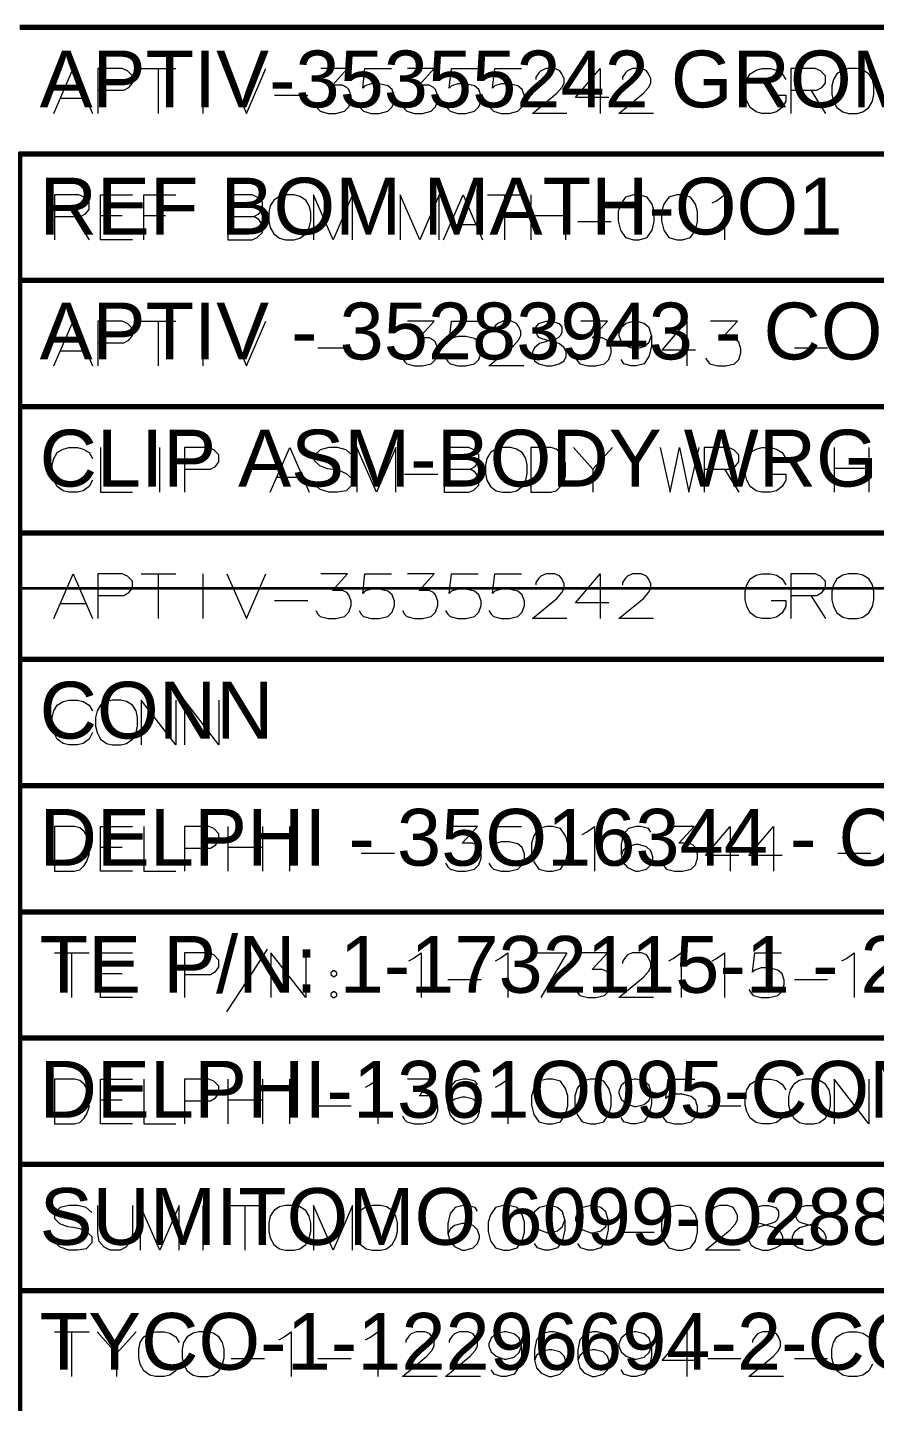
# Model space of a CAD drawing. Header units: millimetres. Extents: x 0 to 174, y 0 to 33.
# Drawn here: x 75.636 to 78.318, y 24.382 to 28.736 of the extents above; entities that cross this region are included whole.
import ezdxf

# ---------------------------------------------------------------- set-up
doc = ezdxf.new("R2010")
doc.units = ezdxf.units.MM
doc.layers.add('BOM_OCR_TEXT', color=7, linetype='Continuous')
doc.layers.add('BOM_ORIGINAL_OUTLINES', color=7, linetype='Continuous')
doc.layers.add('PDF_Geomertry', color=7, linetype='Continuous', true_color=0x405f80)
doc.styles.get("Standard").update_dxf_attribs({"font": 'arial.ttf'})

msp = doc.modelspace()

# ---------------------------------------------------------------- linework, layer by layer
at = {"layer": 'BOM_ORIGINAL_OUTLINES', "color": 18, "lineweight": 13, "true_color": 0x260000}
for points in [[(75.7185, 28.4636), (75.7803, 28.6053), (75.8419, 28.4636)], [(75.8579, 28.5367), (75.9403, 28.5367), (75.9562, 28.5458), (75.9676, 28.5596), (75.9676, 28.5825), (75.9517, 28.5985), (75.9357, 28.6053), (75.8579, 28.6053), (75.8579, 28.4636)], [(75.9951, 28.6053), (76.1049, 28.6053)], [(76.05, 28.4636), (76.05, 28.6053)], [(76.1917, 28.4636), (76.1917, 28.6053)], [(76.2672, 28.6053), (76.3289, 28.4636), (76.3906, 28.6053)], [(76.5483, 28.4888), (76.5551, 28.4774), (76.5621, 28.4704), (76.5872, 28.4636), (76.6124, 28.4636), (76.6397, 28.4704), (76.6535, 28.4842), (76.6603, 28.5047), (76.6603, 28.5185), (76.6535, 28.539), (76.6467, 28.5458), (76.6329, 28.5528), (76.601, 28.5528), (76.6489, 28.6053), (76.5643, 28.6053)], [(76.6854, 28.4888), (76.6924, 28.4774), (76.6992, 28.4704), (76.7243, 28.4636), (76.7494, 28.4636), (76.7769, 28.4704), (76.7907, 28.4842), (76.7975, 28.5047), (76.7975, 28.5185), (76.7907, 28.539), (76.7769, 28.5504), (76.7494, 28.5574), (76.7243, 28.5574), (76.7037, 28.5504), (76.6969, 28.5436), (76.7037, 28.6053), (76.7883, 28.6053)], [(76.8226, 28.4888), (76.8294, 28.4774), (76.8364, 28.4704), (76.8615, 28.4636), (76.8867, 28.4636), (76.914, 28.4704), (76.9278, 28.4842), (76.9346, 28.5047), (76.9346, 28.5185), (76.9278, 28.539), (76.921, 28.5458), (76.9072, 28.5528), (76.8753, 28.5528), (76.9232, 28.6053), (76.8386, 28.6053)], [(76.9597, 28.4888), (76.9667, 28.4774), (76.9735, 28.4704), (76.9986, 28.4636), (77.0237, 28.4636), (77.0512, 28.4704), (77.065, 28.4842), (77.0718, 28.5047), (77.0718, 28.5185), (77.065, 28.539), (77.0512, 28.5504), (77.0237, 28.5574), (76.9986, 28.5574), (76.9781, 28.5504), (76.9712, 28.5436), (76.9781, 28.6053), (77.0626, 28.6053)], [(77.0969, 28.4888), (77.1037, 28.4774), (77.1107, 28.4704), (77.1358, 28.4636), (77.161, 28.4636), (77.1883, 28.4704), (77.2021, 28.4842), (77.2089, 28.5047), (77.2089, 28.5185), (77.2021, 28.539), (77.1883, 28.5504), (77.161, 28.5574), (77.1358, 28.5574), (77.1153, 28.5504), (77.1083, 28.5436), (77.1153, 28.6053), (77.1999, 28.6053)], [(77.3439, 28.4636), (77.2342, 28.4636), (77.3118, 28.5276), (77.3278, 28.5458), (77.3347, 28.5596), (77.3347, 28.5733), (77.3278, 28.5893), (77.321, 28.5985), (77.305, 28.6053), (77.2775, 28.6053), (77.2615, 28.5985), (77.2547, 28.5917), (77.2456, 28.5779), (77.2456, 28.571)], [(77.4764, 28.5139), (77.3712, 28.5139), (77.449, 28.6053), (77.449, 28.5367), (77.449, 28.4636)], [(77.6182, 28.4636), (77.5085, 28.4636), (77.5861, 28.5276), (77.6021, 28.5458), (77.609, 28.5596), (77.609, 28.5733), (77.6021, 28.5893), (77.5953, 28.5985), (77.5793, 28.6053), (77.5518, 28.6053), (77.5358, 28.5985), (77.529, 28.5917), (77.5199, 28.5779), (77.5199, 28.571)], [(77.9907, 28.5207), (78.0365, 28.5207), (78.0365, 28.5025), (78.025, 28.4818), (78.0068, 28.4682), (77.9885, 28.4636), (77.961, 28.4636), (77.9428, 28.4682), (77.9244, 28.4818), (77.9131, 28.5025), (77.9085, 28.5231), (77.9085, 28.5504), (77.9131, 28.571), (77.9244, 28.5893), (77.9428, 28.6007), (77.961, 28.6053), (77.9885, 28.6053), (78.0068, 28.6007), (78.025, 28.5893), (78.0365, 28.571)], [(78.0525, 28.5367), (78.1347, 28.5367), (78.1507, 28.5458), (78.1622, 28.5596), (78.1622, 28.5825), (78.1462, 28.5985), (78.1301, 28.6053), (78.0525, 28.6053), (78.0525, 28.4636)], [(76.4181, 28.5207), (76.5232, 28.5207)], [(78.1165, 28.5367), (78.1622, 28.4636)], [(75.7392, 28.5115), (75.8214, 28.5115)], [(75.7208, 28.1365), (75.8031, 28.1365), (75.8192, 28.1457), (75.8306, 28.1593), (75.8306, 28.1822), (75.8146, 28.1982), (75.7985, 28.2051), (75.7208, 28.2051), (75.7208, 28.0633)], [(75.9676, 28.0633), (75.8671, 28.0633), (75.8671, 28.2051), (75.9676, 28.2051)], [(76.0043, 28.0633), (76.0043, 28.2051), (76.1049, 28.2051)], [(76.6649, 28.0633), (76.6649, 28.2051), (76.6032, 28.0633), (76.5415, 28.2051), (76.5415, 28.0633)], [(76.9392, 28.0633), (76.9392, 28.2051), (76.8775, 28.0633), (76.8158, 28.2051), (76.8158, 28.0633)], [(76.9529, 28.0633), (77.0147, 28.2051), (77.0764, 28.0633)], [(77.0924, 28.2051), (77.2021, 28.2051)], [(77.1472, 28.0633), (77.1472, 28.2051)], [(77.2296, 28.2051), (77.2296, 28.0633)], [(77.3393, 28.2051), (77.3393, 28.0633)], [(77.8033, 28.18), (77.8171, 28.1868), (77.8422, 28.2051), (77.8422, 28.0633)], [(75.7849, 28.1365), (75.8306, 28.0633)], [(75.9357, 28.1388), (75.8671, 28.1388)], [(76.0729, 28.1388), (76.0043, 28.1388)], [(76.2694, 28.1365), (76.3518, 28.1365)], [(77.3393, 28.1388), (77.2296, 28.1388)], [(76.9735, 28.1114), (77.0558, 28.1114)], [(77.3781, 28.1206), (77.4833, 28.1206)], [(75.7185, 27.6631), (75.7803, 27.8049), (75.8419, 27.6631)], [(75.8579, 27.7363), (75.9403, 27.7363), (75.9562, 27.7454), (75.9676, 27.7592), (75.9676, 27.7819), (75.9517, 27.7979), (75.9357, 27.8049), (75.8579, 27.8049), (75.8579, 27.6631)], [(75.9951, 27.8049), (76.1049, 27.8049)], [(76.05, 27.6631), (76.05, 27.8049)], [(76.1917, 27.6631), (76.1917, 27.8049)], [(76.2672, 27.8049), (76.3289, 27.6631), (76.3906, 27.8049)], [(76.8226, 27.6882), (76.8294, 27.6768), (76.8364, 27.67), (76.8615, 27.6631), (76.8867, 27.6631), (76.914, 27.67), (76.9278, 27.6837), (76.9346, 27.7043), (76.9346, 27.7179), (76.9278, 27.7386), (76.921, 27.7454), (76.9072, 27.7522), (76.8753, 27.7522), (76.9232, 27.8049), (76.8386, 27.8049)], [(76.9597, 27.6882), (76.9667, 27.6768), (76.9735, 27.67), (76.9986, 27.6631), (77.0237, 27.6631), (77.0512, 27.67), (77.065, 27.6837), (77.0718, 27.7043), (77.0718, 27.7179), (77.065, 27.7386), (77.0512, 27.75), (77.0237, 27.7568), (76.9986, 27.7568), (76.9781, 27.75), (76.9712, 27.7431), (76.9781, 27.8049), (77.0626, 27.8049)], [(77.2067, 27.6631), (77.0969, 27.6631), (77.1747, 27.7271), (77.1907, 27.7454), (77.1975, 27.7592), (77.1975, 27.7728), (77.1907, 27.7889), (77.1837, 27.7979), (77.1678, 27.8049), (77.1404, 27.8049), (77.1244, 27.7979), (77.1175, 27.7911), (77.1083, 27.7774), (77.1083, 27.7706)], [(77.3712, 27.6882), (77.3781, 27.6768), (77.385, 27.67), (77.4101, 27.6631), (77.4353, 27.6631), (77.4626, 27.67), (77.4764, 27.6837), (77.4833, 27.7043), (77.4833, 27.7179), (77.4764, 27.7386), (77.4696, 27.7454), (77.4558, 27.7522), (77.4239, 27.7522), (77.4718, 27.8049), (77.3872, 27.8049)], [(77.6112, 27.7592), (77.6044, 27.7843), (77.5885, 27.7979), (77.5633, 27.8049), (77.5564, 27.8049), (77.5312, 27.7979), (77.5153, 27.7843), (77.5085, 27.766), (77.5085, 27.7592), (77.5153, 27.7408), (77.5312, 27.7271), (77.5564, 27.7179), (77.5633, 27.7179), (77.5885, 27.7249), (77.6044, 27.7386), (77.6112, 27.7592), (77.6112, 27.7271), (77.6044, 27.6951), (77.5885, 27.67), (77.5633, 27.6631), (77.5472, 27.6631), (77.5244, 27.67), (77.5153, 27.6837)], [(77.7507, 27.7133), (77.6456, 27.7133), (77.7233, 27.8049), (77.7233, 27.7363), (77.7233, 27.6631)], [(77.7828, 27.6882), (77.7896, 27.6768), (77.7964, 27.67), (77.8215, 27.6631), (77.8468, 27.6631), (77.8742, 27.67), (77.8879, 27.6837), (77.8947, 27.7043), (77.8947, 27.7179), (77.8879, 27.7386), (77.881, 27.7454), (77.8674, 27.7522), (77.8353, 27.7522), (77.8833, 27.8049), (77.7987, 27.8049)], [(75.7392, 27.7111), (75.8214, 27.7111)], [(76.5551, 27.7203), (76.6603, 27.7203)], [(78.0639, 27.7203), (78.169, 27.7203)], [(75.8419, 27.3018), (75.8306, 27.2811), (75.8122, 27.2675), (75.794, 27.2629), (75.7665, 27.2629), (75.7482, 27.2675), (75.73, 27.2811), (75.7185, 27.3018), (75.714, 27.3224), (75.714, 27.3497), (75.7185, 27.3703), (75.73, 27.3886), (75.7482, 27.4), (75.7665, 27.4046), (75.794, 27.4046), (75.8122, 27.4), (75.8306, 27.3886), (75.8419, 27.3703)], [(75.8671, 27.4046), (75.8671, 27.2629), (75.9676, 27.2629)], [(76.0546, 27.2629), (76.0546, 27.4046)], [(76.1322, 27.336), (76.2146, 27.336), (76.2306, 27.3451), (76.2419, 27.3589), (76.2419, 27.3818), (76.226, 27.3978), (76.21, 27.4046), (76.1322, 27.4046), (76.1322, 27.2629)], [(76.4043, 27.2629), (76.466, 27.4046), (76.5278, 27.2629)], [(76.6626, 27.3818), (76.6443, 27.3978), (76.6169, 27.4046), (76.5894, 27.4046), (76.5621, 27.3978), (76.5437, 27.3794), (76.5437, 27.3635), (76.5597, 27.3475), (76.5849, 27.3383), (76.6032, 27.336), (76.6237, 27.3315), (76.6443, 27.3224), (76.6626, 27.3063), (76.6626, 27.2857), (76.6443, 27.2675), (76.6169, 27.2629), (76.5894, 27.2629), (76.5621, 27.2721), (76.5437, 27.2881)], [(76.8021, 27.2629), (76.8021, 27.4046), (76.7403, 27.2629), (76.6786, 27.4046), (76.6786, 27.2629)], [(77.2912, 27.2629), (77.3096, 27.2675), (77.3232, 27.2811), (77.3324, 27.2949), (77.3393, 27.3154), (77.3393, 27.3543), (77.3324, 27.3749), (77.3232, 27.3886), (77.3096, 27.4), (77.2935, 27.4046), (77.2296, 27.4046), (77.2296, 27.2629), (77.2935, 27.2629)], [(77.3644, 27.4046), (77.4261, 27.336), (77.4878, 27.4046)], [(77.6387, 27.4046), (77.6707, 27.2629), (77.7004, 27.4046), (77.7301, 27.2629), (77.7622, 27.4046)], [(77.7782, 27.336), (77.8604, 27.336), (77.8764, 27.3451), (77.8879, 27.3589), (77.8879, 27.3818), (77.8719, 27.3978), (77.8558, 27.4046), (77.7782, 27.4046), (77.7782, 27.2629)], [(77.9907, 27.32), (78.0365, 27.32), (78.0365, 27.3018), (78.025, 27.2811), (78.0068, 27.2675), (77.9885, 27.2629), (77.961, 27.2629), (77.9428, 27.2675), (77.9244, 27.2811), (77.9131, 27.3018), (77.9085, 27.3224), (77.9085, 27.3497), (77.9131, 27.3703), (77.9244, 27.3886), (77.9428, 27.4), (77.961, 27.4046), (77.9885, 27.4046), (78.0068, 27.4), (78.025, 27.3886), (78.0365, 27.3703)], [(78.1896, 27.4046), (78.1896, 27.2629)], [(78.2993, 27.4046), (78.2993, 27.2629)], [(76.4249, 27.3108), (76.5072, 27.3108)], [(76.8294, 27.32), (76.9346, 27.32)], [(76.9553, 27.336), (77.0375, 27.336)], [(77.4261, 27.336), (77.4261, 27.2629)], [(77.8422, 27.336), (77.8879, 27.2629)], [(78.2993, 27.3383), (78.1896, 27.3383)], [(75.8419, 26.5013), (75.8306, 26.4807), (75.8122, 26.4669), (75.794, 26.4624), (75.7665, 26.4624), (75.7482, 26.4669), (75.73, 26.4807), (75.7185, 26.5013), (75.714, 26.5218), (75.714, 26.5493), (75.7185, 26.5699), (75.73, 26.5882), (75.7482, 26.5996), (75.7665, 26.6042), (75.794, 26.6042), (75.8122, 26.5996), (75.8306, 26.5882), (75.8419, 26.5699)], [(76.1049, 26.6042), (76.1049, 26.4624), (75.9951, 26.6042), (75.9951, 26.4624)], [(76.2419, 26.6042), (76.2419, 26.4624), (76.1322, 26.6042), (76.1322, 26.4624)], [(75.7825, 26.0622), (75.8008, 26.0668), (75.8146, 26.0804), (75.8237, 26.0942), (75.8306, 26.1147), (75.8306, 26.1536), (75.8237, 26.1742), (75.8146, 26.1879), (75.8008, 26.1993), (75.7849, 26.2039), (75.7208, 26.2039), (75.7208, 26.0622), (75.7849, 26.0622)], [(75.9676, 26.0622), (75.8671, 26.0622), (75.8671, 26.2039), (75.9676, 26.2039)], [(76.0043, 26.2039), (76.0043, 26.0622), (76.1049, 26.0622)], [(76.1322, 26.1353), (76.2146, 26.1353), (76.2306, 26.1444), (76.2419, 26.1582), (76.2419, 26.1811), (76.226, 26.1971), (76.21, 26.2039), (76.1322, 26.2039), (76.1322, 26.0622)], [(76.2694, 26.2039), (76.2694, 26.0622)], [(76.3792, 26.2039), (76.3792, 26.0622)], [(76.466, 26.0622), (76.466, 26.2039)], [(76.9597, 26.0874), (76.9667, 26.0758), (76.9735, 26.069), (76.9986, 26.0622), (77.0237, 26.0622), (77.0512, 26.069), (77.065, 26.0828), (77.0718, 26.1033), (77.0718, 26.1171), (77.065, 26.1376), (77.0581, 26.1444), (77.0444, 26.1514), (77.0124, 26.1514), (77.0604, 26.2039), (76.9758, 26.2039)], [(77.0969, 26.0874), (77.1037, 26.0758), (77.1107, 26.069), (77.1358, 26.0622), (77.161, 26.0622), (77.1883, 26.069), (77.2021, 26.0828), (77.2089, 26.1033), (77.2089, 26.1171), (77.2021, 26.1376), (77.1883, 26.149), (77.161, 26.1558), (77.1358, 26.1558), (77.1153, 26.149), (77.1083, 26.1422), (77.1153, 26.2039), (77.1999, 26.2039)], [(77.3918, 26.1788), (77.4056, 26.1856), (77.4307, 26.2039), (77.4307, 26.0622)], [(77.609, 26.1856), (77.6021, 26.1971), (77.5769, 26.2039), (77.5633, 26.2039), (77.5382, 26.1971), (77.5221, 26.1788), (77.5153, 26.1468), (77.5153, 26.1147), (77.5221, 26.0896), (77.5358, 26.0736), (77.561, 26.0622), (77.5701, 26.0622), (77.5953, 26.069), (77.609, 26.0828), (77.6158, 26.101), (77.6158, 26.1079), (77.609, 26.1263), (77.5953, 26.1399), (77.5701, 26.1468), (77.561, 26.1468), (77.5358, 26.1399), (77.5221, 26.1285), (77.5153, 26.1125)], [(77.6456, 26.0874), (77.6525, 26.0758), (77.6593, 26.069), (77.6844, 26.0622), (77.7096, 26.0622), (77.7369, 26.069), (77.7507, 26.0828), (77.7576, 26.1033), (77.7576, 26.1171), (77.7507, 26.1376), (77.7439, 26.1444), (77.7301, 26.1514), (77.6982, 26.1514), (77.7461, 26.2039), (77.6615, 26.2039)], [(77.8879, 26.1125), (77.7828, 26.1125), (77.8604, 26.2039), (77.8604, 26.1353), (77.8604, 26.0622)], [(78.025, 26.1125), (77.9199, 26.1125), (77.9976, 26.2039), (77.9976, 26.1353), (77.9976, 26.0622)], [(75.9357, 26.1376), (75.8671, 26.1376)], [(76.3792, 26.1376), (76.2694, 26.1376)], [(76.6924, 26.1193), (76.7975, 26.1193)], [(78.2011, 26.1193), (78.3062, 26.1193)], [(75.7208, 25.8036), (75.8306, 25.8036)], [(75.7757, 25.6619), (75.7757, 25.8036)], [(75.9676, 25.6619), (75.8671, 25.6619), (75.8671, 25.8036), (75.9676, 25.8036)], [(76.1322, 25.7351), (76.2146, 25.7351), (76.2306, 25.7443), (76.2419, 25.7579), (76.2419, 25.7808), (76.226, 25.7968), (76.21, 25.8036), (76.1322, 25.8036), (76.1322, 25.6619)], [(76.2672, 25.6163), (76.3311, 25.7146), (76.3951, 25.8151)], [(76.5164, 25.8036), (76.5164, 25.6619), (76.4065, 25.8036), (76.4065, 25.6619)], [(76.8432, 25.7785), (76.8569, 25.7854), (76.8821, 25.8036), (76.8821, 25.6619)], [(77.1175, 25.7785), (77.1312, 25.7854), (77.1564, 25.8036), (77.1564, 25.6619)], [(77.2342, 25.8036), (77.3439, 25.8036), (77.2615, 25.6619)], [(77.3712, 25.6871), (77.3781, 25.6757), (77.385, 25.6688), (77.4101, 25.6619), (77.4353, 25.6619), (77.4626, 25.6688), (77.4764, 25.6825), (77.4833, 25.7031), (77.4833, 25.7168), (77.4764, 25.7374), (77.4696, 25.7443), (77.4558, 25.7511), (77.4239, 25.7511), (77.4718, 25.8036), (77.3872, 25.8036)], [(77.6182, 25.6619), (77.5085, 25.6619), (77.5861, 25.726), (77.6021, 25.7443), (77.609, 25.7579), (77.609, 25.7717), (77.6021, 25.7876), (77.5953, 25.7968), (77.5793, 25.8036), (77.5518, 25.8036), (77.5358, 25.7968), (77.529, 25.79), (77.5199, 25.7763), (77.5199, 25.7694)], [(77.6661, 25.7785), (77.6799, 25.7854), (77.705, 25.8036), (77.705, 25.6619)], [(77.8033, 25.7785), (77.8171, 25.7854), (77.8422, 25.8036), (77.8422, 25.6619)], [(77.9199, 25.6871), (77.9268, 25.6757), (77.9336, 25.6688), (77.9587, 25.6619), (77.9839, 25.6619), (78.0114, 25.6688), (78.025, 25.6825), (78.0319, 25.7031), (78.0319, 25.7168), (78.025, 25.7374), (78.0114, 25.7488), (77.9839, 25.7557), (77.9587, 25.7557), (77.9382, 25.7488), (77.9314, 25.7419), (77.9382, 25.8036), (78.0228, 25.8036)], [(78.2147, 25.7785), (78.2285, 25.7854), (78.2536, 25.8036), (78.2536, 25.6619)], [(75.9357, 25.7374), (75.8671, 25.7374)], [(76.9667, 25.719), (77.0718, 25.719)], [(78.0639, 25.719), (78.169, 25.719)], [(75.7825, 25.2617), (75.8008, 25.2663), (75.8146, 25.28), (75.8237, 25.2938), (75.8306, 25.3143), (75.8306, 25.3532), (75.8237, 25.3738), (75.8146, 25.3875), (75.8008, 25.3989), (75.7849, 25.4035), (75.7208, 25.4035), (75.7208, 25.2617), (75.7849, 25.2617)], [(75.9676, 25.2617), (75.8671, 25.2617), (75.8671, 25.4035), (75.9676, 25.4035)], [(76.0043, 25.4035), (76.0043, 25.2617), (76.1049, 25.2617)], [(76.1322, 25.3349), (76.2146, 25.3349), (76.2306, 25.344), (76.2419, 25.3578), (76.2419, 25.3806), (76.226, 25.3965), (76.21, 25.4035), (76.1322, 25.4035), (76.1322, 25.2617)], [(76.2694, 25.4035), (76.2694, 25.2617)], [(76.3792, 25.4035), (76.3792, 25.2617)], [(76.466, 25.2617), (76.466, 25.4035)], [(76.7061, 25.3783), (76.7197, 25.3851), (76.7449, 25.4035), (76.7449, 25.2617)], [(76.8226, 25.2868), (76.8294, 25.2754), (76.8364, 25.2686), (76.8615, 25.2617), (76.8867, 25.2617), (76.914, 25.2686), (76.9278, 25.2822), (76.9346, 25.3029), (76.9346, 25.3165), (76.9278, 25.3371), (76.921, 25.344), (76.9072, 25.3508), (76.8753, 25.3508), (76.9232, 25.4035), (76.8386, 25.4035)], [(77.0604, 25.3851), (77.0535, 25.3965), (77.0283, 25.4035), (77.0147, 25.4035), (76.9896, 25.3965), (76.9735, 25.3783), (76.9667, 25.3463), (76.9667, 25.3143), (76.9735, 25.2892), (76.9872, 25.2732), (77.0124, 25.2617), (77.0215, 25.2617), (77.0467, 25.2686), (77.0604, 25.2822), (77.0672, 25.3006), (77.0672, 25.3074), (77.0604, 25.3257), (77.0467, 25.3394), (77.0215, 25.3463), (77.0124, 25.3463), (76.9872, 25.3394), (76.9735, 25.3281), (76.9667, 25.3119)], [(77.1175, 25.3783), (77.1312, 25.3851), (77.1564, 25.4035), (77.1564, 25.2617)], [(77.6112, 25.3578), (77.6044, 25.3829), (77.5885, 25.3965), (77.5633, 25.4035), (77.5564, 25.4035), (77.5312, 25.3965), (77.5153, 25.3829), (77.5085, 25.3646), (77.5085, 25.3578), (77.5153, 25.3394), (77.5312, 25.3257), (77.5564, 25.3165), (77.5633, 25.3165), (77.5885, 25.3235), (77.6044, 25.3371), (77.6112, 25.3578), (77.6112, 25.3257), (77.6044, 25.2938), (77.5885, 25.2686), (77.5633, 25.2617), (77.5472, 25.2617), (77.5244, 25.2686), (77.5153, 25.2822)], [(77.6456, 25.2868), (77.6525, 25.2754), (77.6593, 25.2686), (77.6844, 25.2617), (77.7096, 25.2617), (77.7369, 25.2686), (77.7507, 25.2822), (77.7576, 25.3029), (77.7576, 25.3165), (77.7507, 25.3371), (77.7369, 25.3486), (77.7096, 25.3554), (77.6844, 25.3554), (77.6639, 25.3486), (77.6569, 25.3417), (77.6639, 25.4035), (77.7485, 25.4035)], [(78.0365, 25.3006), (78.025, 25.28), (78.0068, 25.2663), (77.9885, 25.2617), (77.961, 25.2617), (77.9428, 25.2663), (77.9244, 25.28), (77.9131, 25.3006), (77.9085, 25.3211), (77.9085, 25.3486), (77.9131, 25.3692), (77.9244, 25.3875), (77.9428, 25.3989), (77.961, 25.4035), (77.9885, 25.4035), (78.0068, 25.3989), (78.025, 25.3875), (78.0365, 25.3692)], [(78.2993, 25.4035), (78.2993, 25.2617), (78.1896, 25.4035), (78.1896, 25.2617)], [(75.9357, 25.3371), (75.8671, 25.3371)], [(76.3792, 25.3371), (76.2694, 25.3371)], [(76.5551, 25.3189), (76.6603, 25.3189)], [(77.7896, 25.3189), (77.8947, 25.3189)], [(75.8397, 24.9803), (75.8214, 24.9964), (75.794, 25.0032), (75.7665, 25.0032), (75.7392, 24.9964), (75.7208, 24.9781), (75.7208, 24.9621), (75.7368, 24.9461), (75.7619, 24.9369), (75.7803, 24.9346), (75.8008, 24.93), (75.8214, 24.921), (75.8397, 24.9049), (75.8397, 24.8843), (75.8214, 24.8661), (75.794, 24.8615), (75.7665, 24.8615), (75.7392, 24.8706), (75.7208, 24.8867)], [(75.9676, 25.0032), (75.9676, 24.914), (75.9632, 24.8889), (75.9471, 24.8706), (75.9289, 24.8615), (75.8968, 24.8615), (75.8786, 24.8706), (75.8625, 24.8889), (75.8579, 24.914), (75.8579, 25.0032)], [(76.1162, 24.8615), (76.1162, 25.0032), (76.0546, 24.8615), (75.9928, 25.0032), (75.9928, 24.8615)], [(76.1917, 24.8615), (76.1917, 25.0032)], [(76.2694, 25.0032), (76.3792, 25.0032)], [(76.3243, 24.8615), (76.3243, 25.0032)], [(76.6649, 24.8615), (76.6649, 25.0032), (76.6032, 24.8615), (76.5415, 25.0032), (76.5415, 24.8615)], [(77.0604, 24.9849), (77.0535, 24.9964), (77.0283, 25.0032), (77.0147, 25.0032), (76.9896, 24.9964), (76.9735, 24.9781), (76.9667, 24.9461), (76.9667, 24.914), (76.9735, 24.8889), (76.9872, 24.8729), (77.0124, 24.8615), (77.0215, 24.8615), (77.0467, 24.8683), (77.0604, 24.8821), (77.0672, 24.9003), (77.0672, 24.9072), (77.0604, 24.9254), (77.0467, 24.9392), (77.0215, 24.9461), (77.0124, 24.9461), (76.9872, 24.9392), (76.9735, 24.9278), (76.9667, 24.9118)], [(77.3369, 24.9575), (77.3301, 24.9826), (77.3142, 24.9964), (77.289, 25.0032), (77.2821, 25.0032), (77.2569, 24.9964), (77.241, 24.9826), (77.2342, 24.9643), (77.2342, 24.9575), (77.241, 24.9392), (77.2569, 24.9254), (77.2821, 24.9164), (77.289, 24.9164), (77.3142, 24.9232), (77.3301, 24.9369), (77.3369, 24.9575), (77.3369, 24.9254), (77.3301, 24.8935), (77.3142, 24.8683), (77.289, 24.8615), (77.2729, 24.8615), (77.2501, 24.8683), (77.241, 24.8821)], [(77.4742, 24.9575), (77.4672, 24.9826), (77.4512, 24.9964), (77.4261, 25.0032), (77.4193, 25.0032), (77.3942, 24.9964), (77.3781, 24.9826), (77.3712, 24.9643), (77.3712, 24.9575), (77.3781, 24.9392), (77.3942, 24.9254), (77.4193, 24.9164), (77.4261, 24.9164), (77.4512, 24.9232), (77.4672, 24.9369), (77.4742, 24.9575), (77.4742, 24.9254), (77.4672, 24.8935), (77.4512, 24.8683), (77.4261, 24.8615), (77.4101, 24.8615), (77.3872, 24.8683), (77.3781, 24.8821)], [(77.8925, 24.8615), (77.7828, 24.8615), (77.8604, 24.9254), (77.8764, 24.9438), (77.8833, 24.9575), (77.8833, 24.9713), (77.8764, 24.9872), (77.8696, 24.9964), (77.8536, 25.0032), (77.8261, 25.0032), (77.8101, 24.9964), (77.8033, 24.9894), (77.7942, 24.9758), (77.7942, 24.9689)], [(77.5153, 24.9186), (77.6204, 24.9186)], [(75.7208, 24.6029), (75.8306, 24.6029)], [(75.7757, 24.4613), (75.7757, 24.6029)], [(75.8557, 24.6029), (75.9174, 24.5344), (75.9792, 24.6029)], [(76.1162, 24.5001), (76.1049, 24.4796), (76.0865, 24.4658), (76.0683, 24.4613), (76.0408, 24.4613), (76.0225, 24.4658), (76.0043, 24.4796), (75.9928, 24.5001), (75.9883, 24.5207), (75.9883, 24.5481), (75.9928, 24.5686), (76.0043, 24.5869), (76.0225, 24.5983), (76.0408, 24.6029), (76.0683, 24.6029), (76.0865, 24.5983), (76.1049, 24.5869), (76.1162, 24.5686)], [(76.4318, 24.5778), (76.4454, 24.5847), (76.4706, 24.6029), (76.4706, 24.4613)], [(76.7061, 24.5778), (76.7197, 24.5847), (76.7449, 24.6029), (76.7449, 24.4613)], [(76.9324, 24.4613), (76.8226, 24.4613), (76.9004, 24.5253), (76.9164, 24.5435), (76.9232, 24.5572), (76.9232, 24.571), (76.9164, 24.5869), (76.9094, 24.5961), (76.8935, 24.6029), (76.8661, 24.6029), (76.8501, 24.5961), (76.8432, 24.5893), (76.834, 24.5756), (76.834, 24.5686)], [(77.0696, 24.4613), (76.9597, 24.4613), (77.0375, 24.5253), (77.0535, 24.5435), (77.0604, 24.5572), (77.0604, 24.571), (77.0535, 24.5869), (77.0467, 24.5961), (77.0307, 24.6029), (77.0032, 24.6029), (76.9872, 24.5961), (76.9804, 24.5893), (76.9712, 24.5756), (76.9712, 24.5686)], [(77.1999, 24.5572), (77.1929, 24.5824), (77.1769, 24.5961), (77.1518, 24.6029), (77.145, 24.6029), (77.1199, 24.5961), (77.1037, 24.5824), (77.0969, 24.5642), (77.0969, 24.5572), (77.1037, 24.5389), (77.1199, 24.5253), (77.145, 24.5161), (77.1518, 24.5161), (77.1769, 24.5229), (77.1929, 24.5367), (77.1999, 24.5572), (77.1999, 24.5253), (77.1929, 24.4932), (77.1769, 24.4681), (77.1518, 24.4613), (77.1358, 24.4613), (77.1129, 24.4681), (77.1037, 24.4818)], [(77.3347, 24.5847), (77.3278, 24.5961), (77.3026, 24.6029), (77.289, 24.6029), (77.2639, 24.5961), (77.2478, 24.5778), (77.241, 24.5458), (77.241, 24.5138), (77.2478, 24.4886), (77.2615, 24.4726), (77.2867, 24.4613), (77.2958, 24.4613), (77.321, 24.4681), (77.3347, 24.4818), (77.3415, 24.5001), (77.3415, 24.5069), (77.3347, 24.5253), (77.321, 24.5389), (77.2958, 24.5458), (77.2867, 24.5458), (77.2615, 24.5389), (77.2478, 24.5275), (77.241, 24.5115)], [(77.4718, 24.5847), (77.465, 24.5961), (77.4399, 24.6029), (77.4261, 24.6029), (77.401, 24.5961), (77.385, 24.5778), (77.3781, 24.5458), (77.3781, 24.5138), (77.385, 24.4886), (77.3987, 24.4726), (77.4239, 24.4613), (77.4329, 24.4613), (77.4582, 24.4681), (77.4718, 24.4818), (77.4787, 24.5001), (77.4787, 24.5069), (77.4718, 24.5253), (77.4582, 24.5389), (77.4329, 24.5458), (77.4239, 24.5458), (77.3987, 24.5389), (77.385, 24.5275), (77.3781, 24.5115)], [(77.6112, 24.5572), (77.6044, 24.5824), (77.5885, 24.5961), (77.5633, 24.6029), (77.5564, 24.6029), (77.5312, 24.5961), (77.5153, 24.5824), (77.5085, 24.5642), (77.5085, 24.5572), (77.5153, 24.5389), (77.5312, 24.5253), (77.5564, 24.5161), (77.5633, 24.5161), (77.5885, 24.5229), (77.6044, 24.5367), (77.6112, 24.5572), (77.6112, 24.5253), (77.6044, 24.4932), (77.5885, 24.4681), (77.5633, 24.4613), (77.5472, 24.4613), (77.5244, 24.4681), (77.5153, 24.4818)], [(77.7507, 24.5115), (77.6456, 24.5115), (77.7233, 24.6029), (77.7233, 24.5344), (77.7233, 24.4613)], [(78.0296, 24.4613), (77.9199, 24.4613), (77.9976, 24.5253), (78.0136, 24.5435), (78.0204, 24.5572), (78.0204, 24.571), (78.0136, 24.5869), (78.0068, 24.5961), (77.9907, 24.6029), (77.9633, 24.6029), (77.9474, 24.5961), (77.9404, 24.5893), (77.9314, 24.5756), (77.9314, 24.5686)], [(78.3108, 24.5001), (78.2993, 24.4796), (78.2811, 24.4658), (78.2628, 24.4613), (78.2353, 24.4613), (78.2171, 24.4658), (78.1987, 24.4796), (78.1874, 24.5001), (78.1828, 24.5207), (78.1828, 24.5481), (78.1874, 24.5686), (78.1987, 24.5869), (78.2171, 24.5983), (78.2353, 24.6029), (78.2628, 24.6029), (78.2811, 24.5983), (78.2993, 24.5869), (78.3108, 24.5686)], [(75.9174, 24.5344), (75.9174, 24.4613)], [(76.2808, 24.5183), (76.386, 24.5183)], [(76.5551, 24.5183), (76.6603, 24.5183)], [(77.7896, 24.5183), (77.8947, 24.5183)], [(78.0639, 24.5183), (78.169, 24.5183)]]:
    msp.add_lwpolyline(points, dxfattribs=at)
for points in [[(78.2353, 28.6053), (78.2171, 28.6007), (78.1987, 28.5893), (78.1874, 28.571), (78.1828, 28.5504), (78.1828, 28.5231), (78.1874, 28.5025), (78.1987, 28.4818), (78.2171, 28.4682), (78.2353, 28.4636), (78.2628, 28.4636), (78.2811, 28.4682), (78.2993, 28.4818), (78.3108, 28.5025), (78.3154, 28.5231), (78.3154, 28.5504), (78.3108, 28.571), (78.2993, 28.5893), (78.2811, 28.6007), (78.2628, 28.6053), (78.2353, 28.6053)], [(76.3472, 28.0633), (76.3632, 28.0701), (76.3792, 28.0863), (76.3792, 28.109), (76.3678, 28.1274), (76.3518, 28.1365), (76.3678, 28.1457), (76.3792, 28.1593), (76.3792, 28.1822), (76.3632, 28.1982), (76.3472, 28.2051), (76.2694, 28.2051), (76.2694, 28.0633)], [(76.4524, 28.2051), (76.434, 28.2006), (76.4157, 28.189), (76.4043, 28.1708), (76.3997, 28.1503), (76.3997, 28.1228), (76.4043, 28.1022), (76.4157, 28.0817), (76.434, 28.0679), (76.4524, 28.0633), (76.4797, 28.0633), (76.4981, 28.0679), (76.5164, 28.0817), (76.5278, 28.1022), (76.5324, 28.1228), (76.5324, 28.1503), (76.5278, 28.1708), (76.5164, 28.189), (76.4981, 28.2006), (76.4797, 28.2051), (76.4524, 28.2051)], [(77.5542, 28.2051), (77.529, 28.1982), (77.5131, 28.1754), (77.5061, 28.1525), (77.5061, 28.1228), (77.5131, 28.0931), (77.529, 28.0701), (77.5542, 28.0633), (77.5724, 28.0633), (77.5976, 28.0701), (77.6136, 28.0931), (77.6204, 28.1206), (77.6204, 28.1525), (77.6136, 28.1754), (77.5976, 28.1982), (77.5724, 28.2051), (77.5542, 28.2051)], [(77.6913, 28.2051), (77.6661, 28.1982), (77.6501, 28.1754), (77.6433, 28.1525), (77.6433, 28.1228), (77.6501, 28.0931), (77.6661, 28.0701), (77.6913, 28.0633), (77.7096, 28.0633), (77.7347, 28.0701), (77.7507, 28.0931), (77.7576, 28.1206), (77.7576, 28.1525), (77.7507, 28.1754), (77.7347, 28.1982), (77.7096, 28.2051), (77.6913, 28.2051)], [(77.3187, 27.734), (77.2683, 27.7476), (77.2569, 27.7522), (77.2501, 27.7592), (77.2456, 27.7706), (77.2456, 27.7865), (77.2547, 27.7979), (77.2775, 27.8049), (77.2958, 27.8049), (77.3187, 27.7979), (77.3278, 27.7865), (77.3278, 27.7706), (77.3232, 27.7592), (77.3164, 27.7522), (77.305, 27.7476), (77.2569, 27.734), (77.241, 27.7203), (77.2342, 27.7065), (77.2342, 27.6928), (77.241, 27.6792), (77.2547, 27.67), (77.2775, 27.6631), (77.2958, 27.6631), (77.3187, 27.67), (77.3347, 27.6792), (77.3415, 27.6928), (77.3415, 27.7065), (77.3347, 27.7203)], [(77.0329, 27.2629), (77.0489, 27.2697), (77.065, 27.2857), (77.065, 27.3086), (77.0535, 27.3269), (77.0375, 27.336), (77.0535, 27.3451), (77.065, 27.3589), (77.065, 27.3818), (77.0489, 27.3978), (77.0329, 27.4046), (76.9553, 27.4046), (76.9553, 27.2629)], [(77.1381, 27.4046), (77.1199, 27.4), (77.1015, 27.3886), (77.0901, 27.3703), (77.0856, 27.3497), (77.0856, 27.3224), (77.0901, 27.3018), (77.1015, 27.2811), (77.1199, 27.2675), (77.1381, 27.2629), (77.1656, 27.2629), (77.1837, 27.2675), (77.2021, 27.2811), (77.2135, 27.3018), (77.2181, 27.3224), (77.2181, 27.3497), (77.2135, 27.3703), (77.2021, 27.3886), (77.1837, 27.4), (77.1656, 27.4046), (77.1381, 27.4046)], [(75.9037, 26.6042), (75.8854, 26.5996), (75.8671, 26.5882), (75.8557, 26.5699), (75.8511, 26.5493), (75.8511, 26.5218), (75.8557, 26.5013), (75.8671, 26.4807), (75.8854, 26.4669), (75.9037, 26.4624), (75.9311, 26.4624), (75.9494, 26.4669), (75.9676, 26.4807), (75.9792, 26.5013), (75.9837, 26.5218), (75.9837, 26.5493), (75.9792, 26.5699), (75.9676, 26.5882), (75.9494, 26.5996), (75.9311, 26.6042), (75.9037, 26.6042)], [(77.2799, 26.2039), (77.2547, 26.1971), (77.2387, 26.1742), (77.2318, 26.1514), (77.2318, 26.1217), (77.2387, 26.0919), (77.2547, 26.069), (77.2799, 26.0622), (77.2981, 26.0622), (77.3232, 26.069), (77.3393, 26.0919), (77.3461, 26.1193), (77.3461, 26.1514), (77.3393, 26.1742), (77.3232, 26.1971), (77.2981, 26.2039), (77.2799, 26.2039)], [(76.6032, 25.7282), (76.6078, 25.7282), (76.6146, 25.7351), (76.6146, 25.7397), (76.6078, 25.7465), (76.6032, 25.7465), (76.5964, 25.7397), (76.5964, 25.7351), (76.6032, 25.7282)], [(76.6146, 25.6688), (76.6146, 25.6733), (76.6078, 25.6803), (76.6032, 25.6803), (76.5964, 25.6733), (76.5964, 25.6688), (76.6032, 25.6619), (76.6078, 25.6619)], [(77.2799, 25.4035), (77.2547, 25.3965), (77.2387, 25.3738), (77.2318, 25.3508), (77.2318, 25.3211), (77.2387, 25.2914), (77.2547, 25.2686), (77.2799, 25.2617), (77.2981, 25.2617), (77.3232, 25.2686), (77.3393, 25.2914), (77.3461, 25.3189), (77.3461, 25.3508), (77.3393, 25.3738), (77.3232, 25.3965), (77.2981, 25.4035), (77.2799, 25.4035)], [(77.4169, 25.4035), (77.3918, 25.3965), (77.3758, 25.3738), (77.369, 25.3508), (77.369, 25.3211), (77.3758, 25.2914), (77.3918, 25.2686), (77.4169, 25.2617), (77.4353, 25.2617), (77.4604, 25.2686), (77.4764, 25.2914), (77.4833, 25.3189), (77.4833, 25.3508), (77.4764, 25.3738), (77.4604, 25.3965), (77.4353, 25.4035), (77.4169, 25.4035)], [(78.0982, 25.4035), (78.0799, 25.3989), (78.0617, 25.3875), (78.0501, 25.3692), (78.0456, 25.3486), (78.0456, 25.3211), (78.0501, 25.3006), (78.0617, 25.28), (78.0799, 25.2663), (78.0982, 25.2617), (78.1256, 25.2617), (78.1439, 25.2663), (78.1622, 25.28), (78.1736, 25.3006), (78.1782, 25.3211), (78.1782, 25.3486), (78.1736, 25.3692), (78.1622, 25.3875), (78.1439, 25.3989), (78.1256, 25.4035), (78.0982, 25.4035)], [(76.4524, 25.0032), (76.434, 24.9986), (76.4157, 24.9872), (76.4043, 24.9689), (76.3997, 24.9483), (76.3997, 24.921), (76.4043, 24.9003), (76.4157, 24.8797), (76.434, 24.8661), (76.4524, 24.8615), (76.4797, 24.8615), (76.4981, 24.8661), (76.5164, 24.8797), (76.5278, 24.9003), (76.5324, 24.921), (76.5324, 24.9483), (76.5278, 24.9689), (76.5164, 24.9872), (76.4981, 24.9986), (76.4797, 25.0032), (76.4524, 25.0032)], [(76.7267, 25.0032), (76.7083, 24.9986), (76.69, 24.9872), (76.6786, 24.9689), (76.674, 24.9483), (76.674, 24.921), (76.6786, 24.9003), (76.69, 24.8797), (76.7083, 24.8661), (76.7267, 24.8615), (76.754, 24.8615), (76.7724, 24.8661), (76.7907, 24.8797), (76.8021, 24.9003), (76.8067, 24.921), (76.8067, 24.9483), (76.8021, 24.9689), (76.7907, 24.9872), (76.7724, 24.9986), (76.754, 25.0032), (76.7267, 25.0032)], [(77.1426, 25.0032), (77.1175, 24.9964), (77.1015, 24.9735), (77.0947, 24.9506), (77.0947, 24.921), (77.1015, 24.8913), (77.1175, 24.8683), (77.1426, 24.8615), (77.161, 24.8615), (77.1861, 24.8683), (77.2021, 24.8913), (77.2089, 24.9186), (77.2089, 24.9506), (77.2021, 24.9735), (77.1861, 24.9964), (77.161, 25.0032), (77.1426, 25.0032)], [(77.6913, 25.0032), (77.6661, 24.9964), (77.6501, 24.9735), (77.6433, 24.9506), (77.6433, 24.921), (77.6501, 24.8913), (77.6661, 24.8683), (77.6913, 24.8615), (77.7096, 24.8615), (77.7347, 24.8683), (77.7507, 24.8913), (77.7576, 24.9186), (77.7576, 24.9506), (77.7507, 24.9735), (77.7347, 24.9964), (77.7096, 25.0032), (77.6913, 25.0032)], [(78.0044, 24.9324), (77.9542, 24.9461), (77.9428, 24.9506), (77.9358, 24.9575), (77.9314, 24.9689), (77.9314, 24.9849), (77.9404, 24.9964), (77.9633, 25.0032), (77.9817, 25.0032), (78.0044, 24.9964), (78.0136, 24.9849), (78.0136, 24.9689), (78.009, 24.9575), (78.0022, 24.9506), (77.9907, 24.9461), (77.9428, 24.9324), (77.9268, 24.9186), (77.9199, 24.9049), (77.9199, 24.8913), (77.9268, 24.8775), (77.9404, 24.8683), (77.9633, 24.8615), (77.9817, 24.8615), (78.0044, 24.8683), (78.0204, 24.8775), (78.0274, 24.8913), (78.0274, 24.9049), (78.0204, 24.9186)], [(78.1417, 24.9324), (78.0914, 24.9461), (78.0799, 24.9506), (78.0731, 24.9575), (78.0685, 24.9689), (78.0685, 24.9849), (78.0776, 24.9964), (78.1004, 25.0032), (78.1187, 25.0032), (78.1417, 24.9964), (78.1507, 24.9849), (78.1507, 24.9689), (78.1462, 24.9575), (78.1393, 24.9506), (78.1279, 24.9461), (78.0799, 24.9324), (78.0639, 24.9186), (78.0571, 24.9049), (78.0571, 24.8913), (78.0639, 24.8775), (78.0776, 24.8683), (78.1004, 24.8615), (78.1187, 24.8615), (78.1417, 24.8683), (78.1576, 24.8775), (78.1644, 24.8913), (78.1644, 24.9049), (78.1576, 24.9186)], [(76.1781, 24.6029), (76.1597, 24.5983), (76.1414, 24.5869), (76.13, 24.5686), (76.1254, 24.5481), (76.1254, 24.5207), (76.13, 24.5001), (76.1414, 24.4796), (76.1597, 24.4658), (76.1781, 24.4613), (76.2054, 24.4613), (76.2237, 24.4658), (76.2419, 24.4796), (76.2535, 24.5001), (76.2581, 24.5207), (76.2581, 24.5481), (76.2535, 24.5686), (76.2419, 24.5869), (76.2237, 24.5983), (76.2054, 24.6029), (76.1781, 24.6029)]]:
    msp.add_lwpolyline(points, close=True, dxfattribs=at)
at = {"layer": 'PDF_Geomertry', "color": 165, "lineweight": 70, "true_color": 0x5267a5}
for points in [[(70.2461, 27.9353), (70.2461, 27.535), (71.3026, 27.535), (71.3026, 27.9353), (75.611, 27.9353), (75.611, 28.3354), (83.901, 28.3354), (83.901, 28.7357), (75.611, 28.7357)], [(70.2461, 27.535), (70.2461, 27.1347), (71.3026, 27.1347), (71.3026, 27.535), (75.611, 27.535), (75.611, 27.9353), (83.901, 27.9353), (83.901, 28.3354), (85.7837, 28.3354), (85.7837, 28.7357), (83.901, 28.7357)], [(70.2461, 27.1347), (70.2461, 26.7346), (71.3026, 26.7346), (71.3026, 27.1347), (75.611, 27.1347), (75.611, 27.535), (83.901, 27.535), (83.901, 27.9353), (85.7837, 27.9353), (85.7837, 28.3354), (98.9892, 28.3354), (98.9892, 28.7357), (85.7837, 28.7357)], [(70.2461, 26.7346), (70.2461, 26.3343), (71.3026, 26.3343), (71.3026, 26.7346), (75.611, 26.7346), (75.611, 27.1347), (83.901, 27.1347), (83.901, 27.535), (85.7837, 27.535), (85.7837, 27.9353), (98.9892, 27.9353), (98.9892, 28.3354)], [(70.2461, 26.3343), (70.2461, 25.934), (71.3026, 25.934), (71.3026, 26.3343), (75.611, 26.3343), (75.611, 26.7346), (83.901, 26.7346), (83.901, 27.1347), (85.7837, 27.1347), (85.7837, 27.535), (98.9892, 27.535), (98.9892, 27.9353)], [(70.2461, 25.934), (70.2461, 25.5339), (71.3026, 25.5339), (71.3026, 25.934), (75.611, 25.934), (75.611, 26.3343), (83.901, 26.3343), (83.901, 26.7346), (85.7837, 26.7346), (85.7837, 27.1347), (98.9892, 27.1347), (98.9892, 27.535)], [(70.2461, 25.5339), (70.2461, 25.1336), (71.3026, 25.1336), (71.3026, 25.5339), (75.611, 25.5339), (75.611, 25.934), (83.901, 25.934), (83.901, 26.3343), (85.7837, 26.3343), (85.7837, 26.7346), (98.9892, 26.7346), (98.9892, 27.1347)], [(70.2461, 25.1336), (70.2461, 24.7333), (71.3026, 24.7333), (71.3026, 25.1336), (75.611, 25.1336), (75.611, 25.5339), (83.901, 25.5339), (83.901, 25.934), (85.7837, 25.934), (85.7837, 26.3343), (98.9892, 26.3343), (98.9892, 26.7346)], [(70.2461, 24.7333), (70.2461, 24.3332), (71.3026, 24.3332), (71.3026, 24.7333), (75.611, 24.7333), (75.611, 25.1336), (83.901, 25.1336), (83.901, 25.5339), (85.7837, 25.5339), (85.7837, 25.934), (98.9892, 25.934), (98.9892, 26.3343)], [(70.2461, 24.3332), (70.2461, 23.9329), (71.3026, 23.9329), (71.3026, 24.3332), (75.611, 24.3332), (75.611, 24.7333), (83.901, 24.7333), (83.901, 25.1336), (85.7837, 25.1336), (85.7837, 25.5339), (98.9892, 25.5339), (98.9892, 25.934)]]:
    msp.add_lwpolyline(points, dxfattribs=at)
at = {"layer": 'PDF_Geomertry', "color": 18, "lineweight": 13, "true_color": 0x260000}
for points in [[(75.7185, 26.8626), (75.7803, 27.0044), (75.8419, 26.8626)], [(75.8579, 26.9358), (75.9403, 26.9358), (75.9562, 26.945), (75.9676, 26.9586), (75.9676, 26.9815), (75.9517, 26.9975), (75.9357, 27.0044), (75.8579, 27.0044), (75.8579, 26.8626)], [(75.9951, 27.0044), (76.1049, 27.0044)], [(76.05, 26.8626), (76.05, 27.0044)], [(76.1917, 26.8626), (76.1917, 27.0044)], [(76.2672, 27.0044), (76.3289, 26.8626), (76.3906, 27.0044)], [(76.5483, 26.8878), (76.5551, 26.8764), (76.5621, 26.8694), (76.5872, 26.8626), (76.6124, 26.8626), (76.6397, 26.8694), (76.6535, 26.8832), (76.6603, 26.9038), (76.6603, 26.9175), (76.6535, 26.9381), (76.6467, 26.945), (76.6329, 26.9518), (76.601, 26.9518), (76.6489, 27.0044), (76.5643, 27.0044)], [(76.6854, 26.8878), (76.6924, 26.8764), (76.6992, 26.8694), (76.7243, 26.8626), (76.7494, 26.8626), (76.7769, 26.8694), (76.7907, 26.8832), (76.7975, 26.9038), (76.7975, 26.9175), (76.7907, 26.9381), (76.7769, 26.9494), (76.7494, 26.9564), (76.7243, 26.9564), (76.7037, 26.9494), (76.6969, 26.9426), (76.7037, 27.0044), (76.7883, 27.0044)], [(76.8226, 26.8878), (76.8294, 26.8764), (76.8364, 26.8694), (76.8615, 26.8626), (76.8867, 26.8626), (76.914, 26.8694), (76.9278, 26.8832), (76.9346, 26.9038), (76.9346, 26.9175), (76.9278, 26.9381), (76.921, 26.945), (76.9072, 26.9518), (76.8753, 26.9518), (76.9232, 27.0044), (76.8386, 27.0044)], [(76.9597, 26.8878), (76.9667, 26.8764), (76.9735, 26.8694), (76.9986, 26.8626), (77.0237, 26.8626), (77.0512, 26.8694), (77.065, 26.8832), (77.0718, 26.9038), (77.0718, 26.9175), (77.065, 26.9381), (77.0512, 26.9494), (77.0237, 26.9564), (76.9986, 26.9564), (76.9781, 26.9494), (76.9712, 26.9426), (76.9781, 27.0044), (77.0626, 27.0044)], [(77.0969, 26.8878), (77.1037, 26.8764), (77.1107, 26.8694), (77.1358, 26.8626), (77.161, 26.8626), (77.1883, 26.8694), (77.2021, 26.8832), (77.2089, 26.9038), (77.2089, 26.9175), (77.2021, 26.9381), (77.1883, 26.9494), (77.161, 26.9564), (77.1358, 26.9564), (77.1153, 26.9494), (77.1083, 26.9426), (77.1153, 27.0044), (77.1999, 27.0044)], [(77.3439, 26.8626), (77.2342, 26.8626), (77.3118, 26.9267), (77.3278, 26.945), (77.3347, 26.9586), (77.3347, 26.9724), (77.3278, 26.9883), (77.321, 26.9975), (77.305, 27.0044), (77.2775, 27.0044), (77.2615, 26.9975), (77.2547, 26.9907), (77.2456, 26.9769), (77.2456, 26.9701)], [(77.4764, 26.9129), (77.3712, 26.9129), (77.449, 27.0044), (77.449, 26.9358), (77.449, 26.8626)], [(77.6182, 26.8626), (77.5085, 26.8626), (77.5861, 26.9267), (77.6021, 26.945), (77.609, 26.9586), (77.609, 26.9724), (77.6021, 26.9883), (77.5953, 26.9975), (77.5793, 27.0044), (77.5518, 27.0044), (77.5358, 26.9975), (77.529, 26.9907), (77.5199, 26.9769), (77.5199, 26.9701)], [(77.9907, 26.9199), (78.0365, 26.9199), (78.0365, 26.9015), (78.025, 26.881), (78.0068, 26.8672), (77.9885, 26.8626), (77.961, 26.8626), (77.9428, 26.8672), (77.9244, 26.881), (77.9131, 26.9015), (77.9085, 26.9221), (77.9085, 26.9494), (77.9131, 26.9701), (77.9244, 26.9883), (77.9428, 26.9999), (77.961, 27.0044), (77.9885, 27.0044), (78.0068, 26.9999), (78.025, 26.9883), (78.0365, 26.9701)], [(78.0525, 26.9358), (78.1347, 26.9358), (78.1507, 26.945), (78.1622, 26.9586), (78.1622, 26.9815), (78.1462, 26.9975), (78.1301, 27.0044), (78.0525, 27.0044), (78.0525, 26.8626)], [(75.7392, 26.9107), (75.8214, 26.9107)], [(76.4181, 26.9199), (76.5232, 26.9199)], [(78.1165, 26.9358), (78.1622, 26.8626)]]:
    msp.add_lwpolyline(points, dxfattribs=at)
msp.add_lwpolyline([(78.2353, 27.0044), (78.2171, 26.9999), (78.1987, 26.9883), (78.1874, 26.9701), (78.1828, 26.9494), (78.1828, 26.9221), (78.1874, 26.9015), (78.1987, 26.881), (78.2171, 26.8672), (78.2353, 26.8626), (78.2628, 26.8626), (78.2811, 26.8672), (78.2993, 26.881), (78.3108, 26.9015), (78.3154, 26.9221), (78.3154, 26.9494), (78.3108, 26.9701), (78.2993, 26.9883), (78.2811, 26.9999), (78.2628, 27.0044), (78.2353, 27.0044)], close=True, dxfattribs=at)
at = {"layer": 'PDF_Geomertry', "color": 1, "lineweight": 35}
msp.add_lwpolyline([(70.3032, 26.9596), (98.9257, 26.9596)], dxfattribs=at)

# ---------------------------------------------------------------- texts
at = {"layer": 'BOM_OCR_TEXT', "char_height": 0.18, "width": 8.152222, "attachment_point": 1}
for s, insert in [('APTIV-35355242 GROMMET- S/D WRG', (75.6739, 28.6625)), ('REF BOM MATH-OO1', (75.6739, 28.2597)), ('APTIV - 35283943 - CONNECTOR ASM - UNSEALED', (75.6739, 27.8639)), ('CLIP ASM-BODY WRG HARN', (75.6739, 27.4611)), ('CONN', (75.6739, 26.6625)), ('DELPHI - 35O16344 - CONNECTOR ASM - UNSEALED', (75.6739, 26.2597)), ('TE P/N: 1-1732115-1 - 2+5 POS SEALED CONN ASSY', (75.6739, 25.8569)), ('DELPHI-1361O095-CONNECTOR ASM-WRG HARN', (75.6739, 25.4611)), ('SUMITOMO 6099-O288 CONNECTOR ASM-UNSEALED', (75.6739, 25.0583)), ('TYCO-1-12296694-2-CONNECTOR ASM', (75.6739, 24.6625))]:
    msp.add_mtext(s, dxfattribs=dict(at, insert=insert))

doc.saveas('drawing.dxf')
